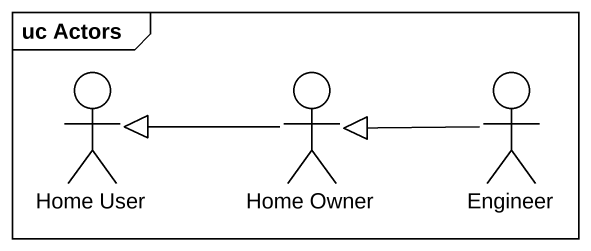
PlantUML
@startuml
mainframe uc Actors
actor "Home User" as Home_User
actor "Home Owner" as Home_Owner
actor Engineer
Home_Owner -left-|> Home_User
Engineer -left-|> Home_Owner
@enduml
